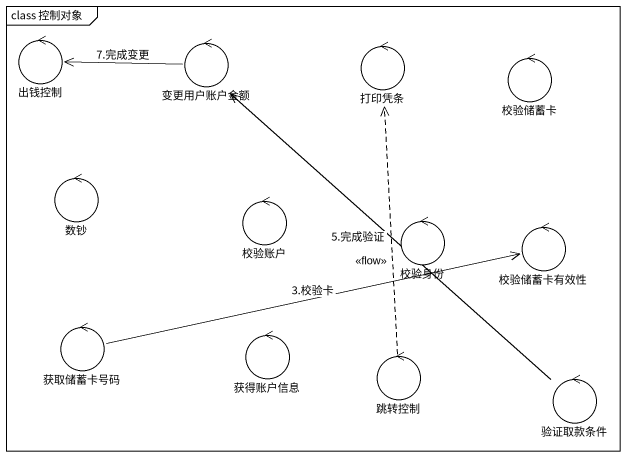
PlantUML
@startuml
mainframe class 控制对象
control 出钱控制
control 变更用户账户金额
control 打印凭条
control 校验储蓄卡
control 数钞
control 校验账户
control 校验身份
control 校验储蓄卡有效性
control 获取储蓄卡号码
control 获得账户信息
control 跳转控制
control 验证取款条件
变更用户账户金额 -left-> 出钱控制 : 7.完成变更
获取储蓄卡号码 -right-> 校验储蓄卡有效性 : 3.校验卡
跳转控制 .up.> 打印凭条 : <<flow>>
验证取款条件 -up-> 变更用户账户金额 : 5.完成验证
@enduml
